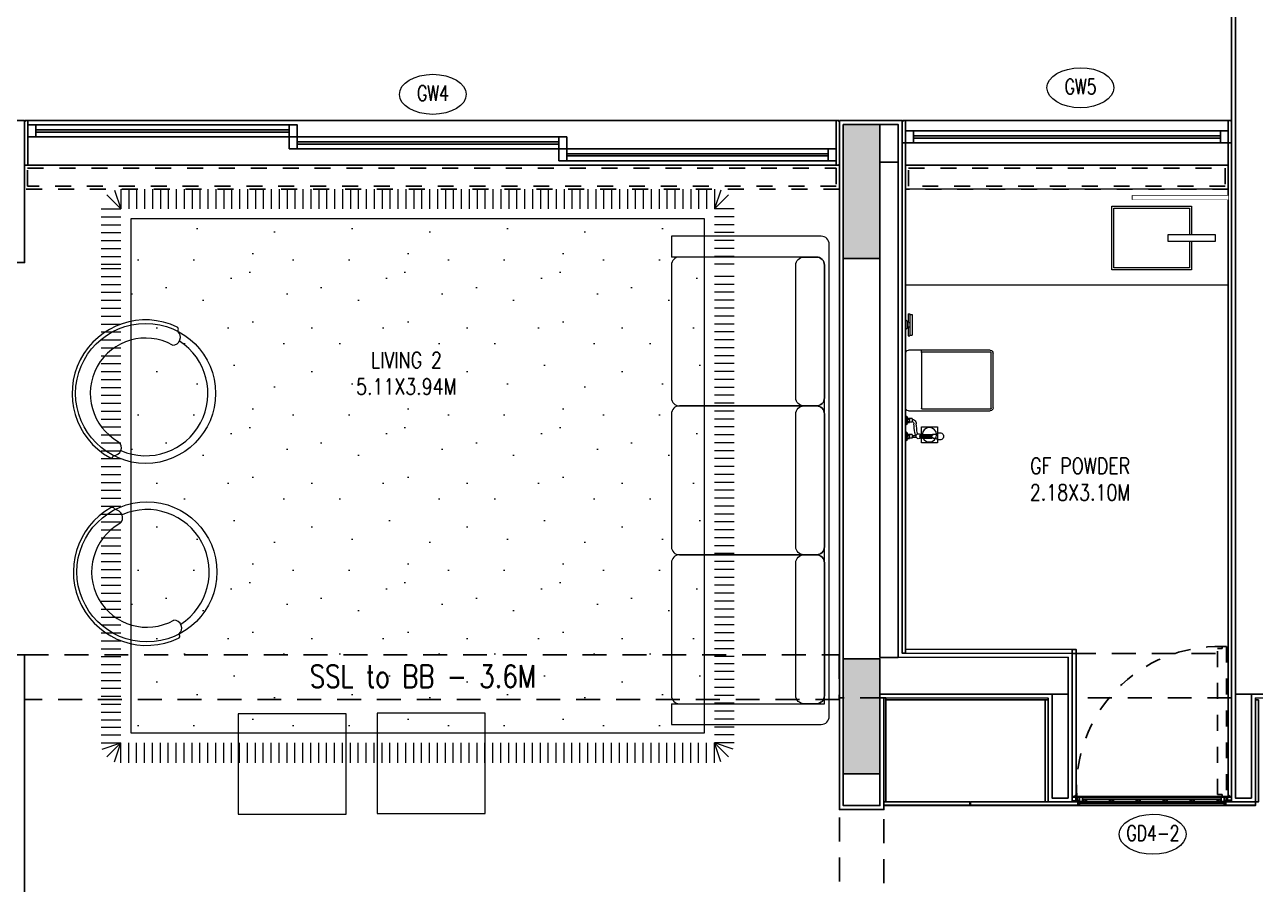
# Model space of a CAD drawing. Header units: metres. Extents: x 42 to 199, y -121 to 268.
# Drawn here: x 98.96 to 106.68, y -59.09 to -53.7 of the extents above; entities that cross this region are included whole.
import ezdxf
from ezdxf.enums import TextEntityAlignment as Align

# ---------------------------------------------------------------- set-up
doc = ezdxf.new("R2010")
doc.units = ezdxf.units.M
doc.header["$LTSCALE"] = 0.3
doc.linetypes.add('CENTER', pattern=[2, 1.25, -0.25, 0.25, -0.25])
doc.linetypes.add('HIDDEN', pattern=[0.375, 0.25, -0.125])
doc.layers.get('0').update_dxf_attribs({"color": 8})
for name, color, linetype in [('A-Cols', 8, 'Continuous'), ('A-DWV', 8, 'Continuous'), ('A-ELEVATION 3', 8, 'Continuous'), ('A-flooring', 8, 'Continuous'), ('A-Furn Fixed', 8, 'Continuous'), ('A-Furn-Fixd', 8, 'Continuous'), ('A-Glass', 8, 'Continuous'), ('A-Hidden-Above', 8, 'HIDDEN'), ('A-Pelmet', 8, 'CENTER'), ('A-TEXT ARCHITECURAL', 8, 'Continuous'), ('A-Wall-Full', 8, 'Continuous'), ('A-Wall-Plst', 8, 'Continuous')]:
    doc.layers.add(name, color=color, linetype=linetype)
for name, color, linetype, lineweight in [('A-Door', 8, 'Continuous', 9), ('A-DOOR TAGS', 8, 'Continuous', 9), ('A-Furniture', 8, 'Continuous', 0), ('A-Hatch', 8, 'Continuous', 9), ('A-Plumbing Fixtures', 8, 'Continuous', 0), ('DA HOUSE ARCH LAYOUT', 8, 'Continuous', 9)]:
    doc.layers.add(name, color=color, linetype=linetype, lineweight=lineweight)
doc.styles.add('ROMANS', font='romans.shx', dxfattribs={"width": 0.8, "height": 0.5})
doc.styles.add('RomanS-Narrow', font='romans.shx', dxfattribs={"width": 0.75})

# ---------------------------------------------------------------- blocks, each defined once
blk = doc.blocks.new('zw$3B43')
at = {"transparency": 33554521}
h = blk.add_hatch(dxfattribs=at)
h.set_pattern_fill('STIPPLE', color=256, scale=0.038317)
h.set_pattern_definition([(360, (-56.6748, -126.3985), (4e-17, 0.973247), [0, -0.973247]), (360, (-56.3634, -126.379), (4e-17, 0.973247), [0, -0.973247]), (360, (-56.5386, -126.1649), (4e-17, 0.973247), [0, -0.973247]), (360, (-56.3244, -126.0092), (4e-17, 0.973247), [0, -0.973247]), (360, (-56.5775, -125.9508), (4e-17, 0.973247), [0, -0.973247]), (360, (-56.4996, -125.7172), (4e-17, 0.973247), [0, -0.973247]), (360, (-56.6359, -125.542), (4e-17, 0.973247), [0, -0.973247]), (360, (-56.3244, -125.5615), (4e-17, 0.973247), [0, -0.973247]), (360, (-56.0909, -125.5226), (4e-17, 0.973247), [0, -0.973247]), (360, (-55.9741, -125.7562), (4e-17, 0.973247), [0, -0.973247]), (360, (-55.7794, -125.7756), (4e-17, 0.973247), [0, -0.973247]), (360, (-55.7794, -126.126), (4e-17, 0.973247), [0, -0.973247]), (360, (-55.9546, -126.2428), (4e-17, 0.973247), [0, -0.973247]), (360, (-56.2271, -126.1844), (4e-17, 0.973247), [0, -0.973247]), (360, (-56.0519, -126.0092), (4e-17, 0.973247), [0, -0.973247]), (360, (-56.2271, -125.834), (4e-17, 0.973247), [0, -0.973247]), (360, (-55.8184, -126.379), (4e-17, 0.973247), [0, -0.973247])])
h.paths.add_polyline_path([(2.025, 3.9373), (-1.199, 3.9373), (-1.199, 0.3379), (2.025, 0.3379)])
at = {"transparency": 33554559}
for p, q in [((-1.261, 4.1235), (-1.261, 3.9994)), ((-1.2114, 4.1235), (-1.2114, 3.9994)), ((-1.1618, 4.1235), (-1.1618, 3.9994)), ((-1.1121, 4.1235), (-1.1121, 3.9994)), ((-1.0625, 4.1235), (-1.0625, 3.9994)), ((-1.0128, 4.1235), (-1.0128, 3.9994)), ((-0.9632, 4.1235), (-0.9632, 3.9994)), ((-0.9135, 4.1235), (-0.9135, 3.9994)), ((-0.837, 4.1235), (-0.837, 3.9994)), ((-0.7873, 4.1235), (-0.7873, 3.9994)), ((-0.7377, 4.1235), (-0.7377, 3.9994)), ((-0.688, 4.1235), (-0.688, 3.9994)), ((-0.6384, 4.1235), (-0.6384, 3.9994)), ((-0.5887, 4.1235), (-0.5887, 3.9994)), ((-0.5391, 4.1235), (-0.5391, 3.9994)), ((-0.4894, 4.1235), (-0.4894, 3.9994)), ((-0.4398, 4.1235), (-0.4398, 3.9994)), ((-0.3902, 4.1235), (-0.3902, 3.9994)), ((-0.3405, 4.1235), (-0.3405, 3.9994)), ((-0.2909, 4.1235), (-0.2909, 3.9994)), ((-0.2412, 4.1235), (-0.2412, 3.9994)), ((-0.1916, 4.1235), (-0.1916, 3.9994)), ((-0.1419, 4.1235), (-0.1419, 3.9994)), ((-0.0923, 4.1235), (-0.0923, 3.9994)), ((-0.0426, 4.1235), (-0.0426, 3.9994)), ((0.007, 4.1235), (0.007, 3.9994)), ((0.0567, 4.1235), (0.0567, 3.9994)), ((0.1063, 4.1235), (0.1063, 3.9994)), ((0.156, 4.1235), (0.156, 3.9994)), ((0.2056, 4.1235), (0.2056, 3.9994)), ((0.2553, 4.1235), (0.2553, 3.9994)), ((0.3049, 4.1235), (0.3049, 3.9994)), ((0.3545, 4.1235), (0.3545, 3.9994)), ((0.4042, 4.1235), (0.4042, 3.9994)), ((0.4538, 4.1235), (0.4538, 3.9994)), ((0.5035, 4.1235), (0.5035, 3.9994)), ((0.5532, 4.1235), (0.5532, 3.9994)), ((0.6028, 4.1235), (0.6028, 3.9994)), ((0.6524, 4.1235), (0.6524, 3.9994)), ((0.7021, 4.1235), (0.7021, 3.9994)), ((0.7517, 4.1235), (0.7517, 3.9994)), ((0.8014, 4.1235), (0.8014, 3.9994)), ((0.851, 4.1235), (0.851, 3.9994)), ((0.9007, 4.1235), (0.9007, 3.9994)), ((0.9503, 4.1235), (0.9503, 3.9994)), ((1, 4.1235), (1, 3.9994)), ((1.0496, 4.1235), (1.0496, 3.9994)), ((1.0992, 4.1235), (1.0992, 3.9994)), ((1.1489, 4.1235), (1.1489, 3.9994)), ((1.1986, 4.1235), (1.1986, 3.9994)), ((1.2482, 4.1235), (1.2482, 3.9994)), ((1.2979, 4.1235), (1.2979, 3.9994)), ((1.3475, 4.1235), (1.3475, 3.9994)), ((1.3971, 4.1235), (1.3971, 3.9994)), ((1.4468, 4.1235), (1.4468, 3.9994)), ((1.4964, 4.1235), (1.4964, 3.9994)), ((1.5461, 4.1235), (1.5461, 3.9994)), ((1.5906, 4.1235), (1.5906, 3.9994)), ((1.6403, 4.1235), (1.6403, 3.9994)), ((1.6899, 4.1235), (1.6899, 3.9994)), ((1.7396, 4.1235), (1.7396, 3.9994)), ((1.7892, 4.1235), (1.7892, 3.9994)), ((1.8388, 4.1235), (1.8388, 3.9994)), ((1.8885, 4.1235), (1.8885, 3.9994)), ((1.9382, 4.1235), (1.9382, 3.9994)), ((1.9878, 4.1235), (1.9878, 3.9994)), ((2.0374, 4.1235), (2.0374, 3.9994)), ((2.0871, 4.1235), (2.0871, 3.9994)), ((2.1263, 4.1171), (2.0871, 3.9994)), ((-1.3788, 4.0386), (-1.261, 3.9994)), ((-1.3488, 4.0872), (-1.261, 3.9994)), ((2.1748, 4.0872), (2.0871, 3.9994)), ((2.2048, 4.0386), (2.0871, 3.9994)), ((-1.3852, 3.9994), (-1.261, 3.9994)), ((-1.3852, 3.9497), (-1.261, 3.9497)), ((2.2112, 3.9994), (2.0871, 3.9994)), ((2.2112, 3.9497), (2.0871, 3.9497)), ((-1.3852, 3.9001), (-1.261, 3.9001)), ((2.2112, 3.9001), (2.0871, 3.9001)), ((-1.3852, 3.8504), (-1.261, 3.8504)), ((-1.3852, 3.8008), (-1.261, 3.8008)), ((2.2112, 3.8504), (2.0871, 3.8504)), ((2.2112, 3.8008), (2.0871, 3.8008)), ((-1.3852, 3.7512), (-1.261, 3.7512)), ((2.2112, 3.7512), (2.0871, 3.7512)), ((-1.3852, 3.7015), (-1.261, 3.7015)), ((-1.3852, 3.6519), (-1.261, 3.6519)), ((2.2112, 3.7015), (2.0871, 3.7015)), ((2.2112, 3.6519), (2.0871, 3.6519)), ((-1.3852, 3.6022), (-1.261, 3.6022)), ((-1.3852, 3.5526), (-1.261, 3.5526)), ((2.2112, 3.6022), (2.0871, 3.6022)), ((2.2112, 3.5526), (2.0871, 3.5526)), ((-1.3852, 3.5029), (-1.261, 3.5029)), ((2.2112, 3.5029), (2.0871, 3.5029)), ((-1.3852, 3.4533), (-1.261, 3.4533)), ((-1.3852, 3.4036), (-1.261, 3.4036)), ((2.2112, 3.4533), (2.0871, 3.4533)), ((2.2112, 3.4036), (2.0871, 3.4036)), ((-1.3852, 3.354), (-1.261, 3.354)), ((2.2112, 3.354), (2.0871, 3.354)), ((-1.3852, 3.3043), (-1.261, 3.3043)), ((-1.3852, 3.2547), (-1.261, 3.2547)), ((2.2112, 3.3043), (2.0871, 3.3043)), ((2.2112, 3.2547), (2.0871, 3.2547)), ((-1.3852, 3.2051), (-1.261, 3.2051)), ((2.2112, 3.2051), (2.0871, 3.2051)), ((-1.3852, 3.1554), (-1.261, 3.1554)), ((-1.3852, 3.1057), (-1.261, 3.1057)), ((2.2112, 3.1554), (2.0871, 3.1554)), ((2.2112, 3.1057), (2.0871, 3.1057)), ((-1.3852, 3.0561), (-1.261, 3.0561)), ((2.2112, 3.0561), (2.0871, 3.0561)), ((-1.3852, 3.0064), (-1.261, 3.0064)), ((-1.3852, 2.9568), (-1.261, 2.9568)), ((2.2112, 3.0064), (2.0871, 3.0064)), ((2.2112, 2.9568), (2.0871, 2.9568)), ((-1.3852, 2.9072), (-1.261, 2.9072)), ((-1.3852, 2.8575), (-1.261, 2.8575)), ((2.2112, 2.9072), (2.0871, 2.9072)), ((2.2112, 2.8575), (2.0871, 2.8575)), ((-1.3852, 2.8079), (-1.261, 2.8079)), ((2.2112, 2.8079), (2.0871, 2.8079)), ((-1.3852, 2.7582), (-1.261, 2.7582)), ((-1.3852, 2.7086), (-1.261, 2.7086)), ((2.2112, 2.7582), (2.0871, 2.7582)), ((2.2112, 2.7086), (2.0871, 2.7086)), ((-1.3852, 2.6589), (-1.261, 2.6589)), ((2.2112, 2.6589), (2.0871, 2.6589)), ((-1.3852, 2.6093), (-1.261, 2.6093)), ((-1.3852, 2.5596), (-1.261, 2.5596)), ((2.2112, 2.6093), (2.0871, 2.6093)), ((2.2112, 2.5596), (2.0871, 2.5596)), ((-1.3852, 2.51), (-1.261, 2.51)), ((2.2112, 2.51), (2.0871, 2.51)), ((-1.3852, 2.4603), (-1.261, 2.4603)), ((-1.3852, 2.4107), (-1.261, 2.4107)), ((2.2112, 2.4603), (2.0871, 2.4603)), ((2.2112, 2.4107), (2.0871, 2.4107)), ((-1.3852, 2.361), (-1.261, 2.361)), ((2.2112, 2.361), (2.0871, 2.361)), ((-1.3852, 2.3114), (-1.261, 2.3114)), ((-1.3852, 2.2617), (-1.261, 2.2617)), ((2.2112, 2.3114), (2.0871, 2.3114)), ((2.2112, 2.2617), (2.0871, 2.2617)), ((-1.3852, 2.2121), (-1.261, 2.2121)), ((-1.3852, 2.1624), (-1.261, 2.1624)), ((2.2112, 2.2121), (2.0871, 2.2121)), ((2.2112, 2.1624), (2.0871, 2.1624)), ((-1.3852, 2.1128), (-1.261, 2.1128)), ((2.2112, 2.1128), (2.0871, 2.1128)), ((-1.3852, 2.0632), (-1.261, 2.0632)), ((-1.3852, 2.0135), (-1.261, 2.0135)), ((2.2112, 2.0632), (2.0871, 2.0632)), ((2.2112, 2.0135), (2.0871, 2.0135)), ((-1.3852, 1.9639), (-1.261, 1.9639)), ((2.2112, 1.9639), (2.0871, 1.9639)), ((-1.3852, 1.9142), (-1.261, 1.9142)), ((-1.3852, 1.8645), (-1.261, 1.8645)), ((2.2112, 1.9142), (2.0871, 1.9142)), ((2.2112, 1.8645), (2.0871, 1.8645)), ((-1.3852, 1.8149), (-1.261, 1.8149)), ((2.2112, 1.8149), (2.0871, 1.8149)), ((-1.3852, 1.7653), (-1.261, 1.7653)), ((-1.3852, 1.7156), (-1.261, 1.7156)), ((2.2112, 1.7653), (2.0871, 1.7653)), ((2.2112, 1.7156), (2.0871, 1.7156)), ((-1.3852, 1.666), (-1.261, 1.666)), ((2.2112, 1.666), (2.0871, 1.666)), ((-1.3852, 1.6163), (-1.261, 1.6163)), ((-1.3852, 1.5667), (-1.261, 1.5667)), ((2.2112, 1.6163), (2.0871, 1.6163)), ((2.2112, 1.5667), (2.0871, 1.5667)), ((-1.3852, 1.517), (-1.261, 1.517)), ((-1.3852, 1.4674), (-1.261, 1.4674)), ((2.2112, 1.517), (2.0871, 1.517)), ((2.2112, 1.4674), (2.0871, 1.4674)), ((-1.3852, 1.4177), (-1.261, 1.4177)), ((2.2112, 1.4177), (2.0871, 1.4177)), ((-1.3852, 1.3681), (-1.261, 1.3681)), ((-1.3852, 1.3185), (-1.261, 1.3185)), ((2.2112, 1.3681), (2.0871, 1.3681)), ((2.2112, 1.3185), (2.0871, 1.3185)), ((-1.3852, 1.2688), (-1.261, 1.2688)), ((2.2112, 1.2688), (2.0871, 1.2688)), ((-1.3852, 1.2191), (-1.261, 1.2191)), ((-1.3852, 1.1695), (-1.261, 1.1695)), ((2.2112, 1.2191), (2.0871, 1.2191)), ((2.2112, 1.1695), (2.0871, 1.1695)), ((-1.3852, 1.1198), (-1.261, 1.1198)), ((2.2112, 1.1198), (2.0871, 1.1198)), ((-1.3852, 1.0702), (-1.261, 1.0702)), ((-1.3852, 1.0206), (-1.261, 1.0206)), ((2.2112, 1.0702), (2.0871, 1.0702)), ((2.2112, 1.0206), (2.0871, 1.0206)), ((-1.3852, 0.9709), (-1.261, 0.9709)), ((2.2112, 0.9709), (2.0871, 0.9709)), ((-1.3852, 0.9213), (-1.261, 0.9213)), ((-1.3852, 0.8716), (-1.261, 0.8716)), ((2.2112, 0.9213), (2.0871, 0.9213)), ((2.2112, 0.8716), (2.0871, 0.8716)), ((-1.3852, 0.822), (-1.261, 0.822)), ((-1.3852, 0.7723), (-1.261, 0.7723)), ((2.2112, 0.822), (2.0871, 0.822)), ((2.2112, 0.7723), (2.0871, 0.7723)), ((-1.3852, 0.7227), (-1.261, 0.7227)), ((2.2112, 0.7227), (2.0871, 0.7227)), ((-1.3852, 0.673), (-1.261, 0.673)), ((-1.3852, 0.6234), (-1.261, 0.6234)), ((2.2112, 0.673), (2.0871, 0.673)), ((2.2112, 0.6234), (2.0871, 0.6234)), ((-1.3852, 0.5737), (-1.261, 0.5737)), ((2.2112, 0.5737), (2.0871, 0.5737)), ((-1.3852, 0.5241), (-1.261, 0.5241)), ((-1.3852, 0.4744), (-1.261, 0.4744)), ((2.2112, 0.5241), (2.0871, 0.5241)), ((2.2112, 0.4744), (2.0871, 0.4744)), ((-1.3852, 0.4248), (-1.261, 0.4248)), ((2.2112, 0.4248), (2.0871, 0.4248)), ((-1.3852, 0.3751), (-1.261, 0.3751)), ((-1.3852, 0.3255), (-1.261, 0.3255)), ((2.2112, 0.3751), (2.0871, 0.3751)), ((2.2112, 0.3255), (2.0871, 0.3255)), ((-1.3852, 0.2759), (-1.261, 0.2759)), ((-1.3788, 0.2366), (-1.261, 0.2759)), ((-1.3488, 0.1881), (-1.261, 0.2759)), ((-1.261, 0.1517), (-1.261, 0.2759)), ((-1.2114, 0.1517), (-1.2114, 0.2759)), ((-1.1618, 0.1517), (-1.1618, 0.2759)), ((-1.1121, 0.1517), (-1.1121, 0.2759)), ((-1.0625, 0.1517), (-1.0625, 0.2759)), ((-1.0128, 0.1517), (-1.0128, 0.2759)), ((-0.9632, 0.1517), (-0.9632, 0.2759)), ((-0.9135, 0.1517), (-0.9135, 0.2759)), ((-0.8866, 0.1517), (-0.8866, 0.2759)), ((-0.837, 0.1517), (-0.837, 0.2759)), ((-0.7873, 0.1517), (-0.7873, 0.2759)), ((-0.7377, 0.1517), (-0.7377, 0.2759)), ((-0.688, 0.1517), (-0.688, 0.2759)), ((-0.6384, 0.1517), (-0.6384, 0.2759)), ((-0.5887, 0.1517), (-0.5887, 0.2759)), ((-0.5391, 0.1517), (-0.5391, 0.2759)), ((-0.4894, 0.1517), (-0.4894, 0.2759)), ((-0.4398, 0.1517), (-0.4398, 0.2759)), ((-0.3902, 0.1517), (-0.3902, 0.2759)), ((-0.3405, 0.1517), (-0.3405, 0.2759)), ((-0.2909, 0.1517), (-0.2909, 0.2759)), ((-0.2412, 0.1517), (-0.2412, 0.2759)), ((-0.1916, 0.1517), (-0.1916, 0.2759)), ((-0.1419, 0.1517), (-0.1419, 0.2759)), ((-0.0923, 0.1517), (-0.0923, 0.2759)), ((-0.0426, 0.1517), (-0.0426, 0.2759)), ((0.007, 0.1517), (0.007, 0.2759)), ((0.0567, 0.1517), (0.0567, 0.2759)), ((0.1063, 0.1517), (0.1063, 0.2759)), ((0.156, 0.1517), (0.156, 0.2759)), ((0.2056, 0.1517), (0.2056, 0.2759)), ((0.2553, 0.1517), (0.2553, 0.2759)), ((0.3049, 0.1517), (0.3049, 0.2759)), ((0.3545, 0.1517), (0.3545, 0.2759)), ((0.4042, 0.1517), (0.4042, 0.2759)), ((0.4538, 0.1517), (0.4538, 0.2759)), ((0.5035, 0.1517), (0.5035, 0.2759)), ((0.5532, 0.1517), (0.5532, 0.2759)), ((0.6028, 0.1517), (0.6028, 0.2759)), ((0.6524, 0.1517), (0.6524, 0.2759)), ((0.7021, 0.1517), (0.7021, 0.2759)), ((0.7517, 0.1517), (0.7517, 0.2759)), ((0.8014, 0.1517), (0.8014, 0.2759)), ((0.851, 0.1517), (0.851, 0.2759)), ((0.9007, 0.1517), (0.9007, 0.2759)), ((0.9503, 0.1517), (0.9503, 0.2759)), ((1, 0.1517), (1, 0.2759)), ((1.0496, 0.1517), (1.0496, 0.2759)), ((1.0992, 0.1517), (1.0992, 0.2759)), ((1.1489, 0.1517), (1.1489, 0.2759)), ((1.1986, 0.1517), (1.1986, 0.2759)), ((1.2482, 0.1517), (1.2482, 0.2759)), ((1.2979, 0.1517), (1.2979, 0.2759)), ((1.3475, 0.1517), (1.3475, 0.2759)), ((1.3971, 0.1517), (1.3971, 0.2759)), ((1.4468, 0.1517), (1.4468, 0.2759)), ((1.4964, 0.1517), (1.4964, 0.2759)), ((1.5461, 0.1517), (1.5461, 0.2759)), ((1.5957, 0.1517), (1.5957, 0.2759)), ((1.6453, 0.1517), (1.6453, 0.2759)), ((1.695, 0.1517), (1.695, 0.2759)), ((1.7446, 0.1517), (1.7446, 0.2759)), ((1.7943, 0.1517), (1.7943, 0.2759)), ((1.844, 0.1517), (1.844, 0.2759)), ((1.8936, 0.1517), (1.8936, 0.2759)), ((1.9432, 0.1517), (1.9432, 0.2759)), ((1.9878, 0.1517), (1.9878, 0.2759)), ((2.0374, 0.1517), (2.0374, 0.2759)), ((2.2048, 0.2366), (2.0871, 0.2759)), ((2.2112, 0.2759), (2.0871, 0.2759)), ((2.1263, 0.1581), (2.0871, 0.2759)), ((2.1748, 0.1881), (2.0871, 0.2759)), ((2.0871, 0.1517), (2.0871, 0.2759))]:
    blk.add_line(p, q, dxfattribs=at)
blk.add_lwpolyline([(-1.199, 0.3379), (2.025, 0.3379), (2.025, 3.9373), (-1.199, 3.9373)], close=True, dxfattribs=at)
blk = doc.blocks.new('A$C51287781')
for p, q in [((0.542, 0.28), (0.533, 0.275)), ((0.987, 0.291), (0.995, 0.287)), ((-0.533, -0.275), (-0.542, -0.28)), ((2.062, -0.264), (2.071, -0.268))]:
    blk.add_line(p, q)
for centre in [(0, 0), (1.529, 0.011)]:
    blk.add_circle(centre, 0.6)
for centre, radius, start, end in [((1.529, 0.011), 0.63, 334.5915, 150.8337), ((0, 0), 0.63, 29.1663, 205.4085), ((0, 0), 0.474, 29.1663, 209.1663), ((1.529, 0.011), 0.474, 330.8337, 150.8337), ((0.996, 0.309), 0.02, 150.8337, 242.7126), ((0, 0), 0.534, 212.8579, 23.4223), ((0.465, 0.276), 0.0682, 221.1557, 359.4268), ((0.533, 0.297), 0.02, 297.2874, 29.1663), ((1.064, 0.287), 0.0682, 180.5732, 318.8443), ((1.529, 0.011), 0.534, 156.5777, 327.1421), ((-0.551, -0.262), 0.02, 205.4085, 297.2874), ((-0.482, -0.23), 0.0682, 221.1557, 359.4268), ((2.011, -0.219), 0.0682, 180.5732, 318.8443), ((2.08, -0.25), 0.02, 242.7126, 334.5915)]:
    blk.add_arc(centre, radius, start, end)
blk = doc.blocks.new('FJHC')
for points in [[(2.3333, 0), (2.4633, 0), (2.4633, 0.94, 0.414214), (2.4133, 0.99), (-0.5467, 0.99, 0.414214), (-0.5967, 0.94), (-0.5967, 0), (-0.4667, 0)], [(2.3333, 0), (2.3333, 0.96), (-0.4167, 0.96, 0.414214), (-0.4667, 0.91), (-0.4667, 0)], [(2.1189, 0), (2.2833, 0, 0.414214), (2.3333, 0.05), (2.3333, 0.91, 0.414214), (2.2833, 0.96), (1.45, 0.96, 0.414214), (1.4, 0.91), (1.4, 0.05, 0.414214), (1.45, 0), (2.1189, 0)]]:
    blk.add_lwpolyline(points, format="xyb")
for points in [[(0.4167, 0.96), (-0.4167, 0.96, 0.414214), (-0.4667, 0.91), (-0.4667, 0.05, 0.414214), (-0.4167, 0), (0.4167, 0, 0.414214), (0.4667, 0.05), (0.4667, 0.91, 0.414214)], [(-0.4167, 0.96), (0.4167, 0.96, -0.414214), (0.4667, 0.91), (0.4667, 0.8304, -0.414214), (0.4167, 0.7804), (-0.4167, 0.7804, -0.414214), (-0.4667, 0.8304), (-0.4667, 0.91, -0.414214)], [(1.35, 0.96), (0.5167, 0.96, 0.414214), (0.4667, 0.91), (0.4667, 0.05, 0.414214), (0.5167, 0), (1.35, 0, 0.414214), (1.4, 0.05), (1.4, 0.91, 0.414214)], [(0.5167, 0.96), (1.35, 0.96, -0.414214), (1.4, 0.91), (1.4, 0.8304, -0.414214), (1.35, 0.7804), (0.5167, 0.7804, -0.414214), (0.4667, 0.8304), (0.4667, 0.91, -0.414214)], [(1.45, 0.96), (2.2833, 0.96, -0.414214), (2.3333, 0.91), (2.3333, 0.8304, -0.414214), (2.2833, 0.7804), (1.45, 0.7804, -0.414214), (1.4, 0.8304), (1.4, 0.91, -0.414214)]]:
    blk.add_lwpolyline(points, format="xyb", close=True)
blk = doc.blocks.new('zw$81B5-flat-1-flat-1-flat-1-flat-1-flat-1-flat-1-flat-1')
at = {"color": 4}
for p, q in [((-0.5618, -0.5486), (-0.5618, -0.0361)), ((-0.5493, -0.4648), (-0.5493, -0.0323)), ((-0.5468, -0.0298), (-0.1968, -0.0298)), ((-0.543, -0.0173), (-0.2005, -0.0173)), ((-0.1943, -0.0323), (-0.1943, -0.4648)), ((-0.1818, -0.0361), (-0.1818, -0.5486)), ((-0.7329, -0.459), (-0.7329, -0.4021)), ((-0.7327, -0.4595), (-0.7327, -0.4024)), ((-0.7322, -0.4604), (-0.7322, -0.403)), ((-0.7314, -0.4615), (-0.7314, -0.4038)), ((-0.7303, -0.4629), (-0.7303, -0.4048)), ((-0.7289, -0.4641), (-0.7289, -0.4057)), ((-0.7272, -0.4651), (-0.7272, -0.4066)), ((-0.7254, -0.4659), (-0.7254, -0.4072)), ((-0.7235, -0.4664), (-0.7235, -0.4077)), ((-0.7215, -0.4666), (-0.7215, -0.4078)), ((-0.7195, -0.4664), (-0.7195, -0.4077)), ((-0.7175, -0.466), (-0.7175, -0.4073)), ((-0.7156, -0.4652), (-0.7156, -0.4067)), ((-0.7139, -0.4642), (-0.7139, -0.4058)), ((-0.7125, -0.4629), (-0.7125, -0.4048)), ((-0.7113, -0.4615), (-0.7113, -0.4038)), ((-0.7103, -0.4601), (-0.7103, -0.4028)), ((-0.7098, -0.459), (-0.7098, -0.4021)), ((-0.7098, -0.5246), (-0.7336, -0.5246)), ((-0.7336, -0.5246), (-0.7336, -0.5415)), ((-0.7329, -0.4664), (-0.7329, -0.4722)), ((-0.7268, -0.5219), (-0.7268, -0.4997)), ((-0.7166, -0.5219), (-0.7166, -0.4999)), ((-0.7098, -0.4664), (-0.7098, -0.4722)), ((-0.7098, -0.5246), (-0.7098, -0.5415)), ((-0.6098, -0.5246), (-0.6336, -0.5246)), ((-0.6336, -0.5246), (-0.6336, -0.5415)), ((-0.6098, -0.5246), (-0.6098, -0.5415)), ((-0.1968, -0.4673), (-0.5468, -0.4673)), ((-0.1968, -0.4673), (-0.1818, -0.4673)), ((0.0415, -0.5256), (-0.0866, -0.5255)), ((-0.0865, -0.5409), (-0.0865, -0.5255)), ((-0.0037, -0.5398), (-0.0397, -0.5398)), ((0.0415, -0.5256), (0.0005, -0.5256)), ((0.0415, -0.5409), (0.0415, -0.5255)), ((-0.7513, -0.5673), (-0.7513, -0.5646)), ((-0.7513, -0.5673), (-0.6923, -0.5673)), ((-0.6945, -0.5634), (-0.7491, -0.5634)), ((-0.7433, -0.5572), (-0.7218, -0.5572)), ((-0.7358, -0.5572), (-0.7358, -0.5426)), ((-0.7336, -0.5415), (-0.7217, -0.5415)), ((-0.7277, -0.5415), (-0.7277, -0.5572)), ((-0.7003, -0.5572), (-0.7218, -0.5572)), ((-0.7098, -0.5415), (-0.7217, -0.5415)), ((-0.7158, -0.5415), (-0.7158, -0.5572)), ((-0.7076, -0.5572), (-0.7076, -0.5426)), ((-0.6923, -0.5673), (-0.6923, -0.5646)), ((-0.6513, -0.5673), (-0.6513, -0.5646)), ((-0.6513, -0.5673), (-0.5923, -0.5673)), ((-0.5945, -0.5634), (-0.6491, -0.5634)), ((-0.6433, -0.5572), (-0.6218, -0.5572)), ((-0.6358, -0.5572), (-0.6358, -0.5426)), ((-0.6336, -0.5415), (-0.6217, -0.5415)), ((-0.6277, -0.5415), (-0.6277, -0.5572)), ((-0.6003, -0.5572), (-0.6218, -0.5572)), ((-0.6098, -0.5415), (-0.6217, -0.5415)), ((-0.6158, -0.5415), (-0.6158, -0.5572)), ((-0.6076, -0.5572), (-0.6076, -0.5426)), ((-0.5923, -0.5673), (-0.5923, -0.5646)), ((-0.2005, -0.5673), (-0.543, -0.5673)), ((-0.091, -0.5509), (-0.091, -0.5409)), ((-0.0358, -0.5409), (-0.091, -0.5409)), ((-0.0358, -0.5509), (-0.091, -0.5509)), ((-0.0492, -0.5633), (-0.0492, -0.5673)), ((0.0058, -0.5673), (-0.0492, -0.5673)), ((0.0003, -0.5568), (-0.0437, -0.5568)), ((-0.0017, -0.5528), (-0.0417, -0.5528)), ((-0.0417, -0.5528), (-0.0417, -0.5568)), ((0.046, -0.5409), (-0.0077, -0.5409)), ((0.046, -0.5509), (-0.0077, -0.5509)), ((-0.0017, -0.5528), (-0.0017, -0.5568)), ((0.0058, -0.5633), (0.0058, -0.5673)), ((0.046, -0.5509), (0.046, -0.5409))]:
    blk.add_line(p, q, dxfattribs=at)
blk.add_lwpolyline([(-0.6618, -0.4673), (-0.6618, -0.3673), (-0.7618, -0.3673), (-0.7618, -0.4673)], close=True, dxfattribs=at)
for points in [[(-0.091, -0.5489), (-0.092, -0.5489), (-0.092, -0.5429), (-0.091, -0.5429)], [(0.046, -0.5489), (0.047, -0.5489), (0.047, -0.5429), (0.046, -0.5429)]]:
    blk.add_lwpolyline(points, dxfattribs=at)
blk.add_circle((-0.7118, -0.4173), 0.045, dxfattribs=at)
for centre, radius, start, end in [((-0.543, -0.0361), 0.0188, 90, 180), ((-0.5468, -0.0323), 0.0025, 90, 180), ((-0.2005, -0.0361), 0.0188, 0, 90), ((-0.1968, -0.0323), 0.0025, 0, 90), ((-0.7213, -0.3507), 0.0225, 359.13512, 180.86488), ((-0.7011, -0.352), 0.0427, 178.74832, 206.48764), ((-0.7485, -0.3854), 0.017, 16.28796, 57.35187), ((-0.7791, -0.3852), 0.0471, 348.35706, 5.62526), ((-0.6636, -0.3852), 0.0471, 174.37474, 191.64294), ((-0.6942, -0.3854), 0.017, 122.64813, 163.71204), ((-0.7414, -0.352), 0.0427, 333.51236, 1.25168), ((-0.7308, -0.3984), 0.0028, 137.30645, 222.69355), ((-0.7308, -0.4627), 0.0028, 137.30645, 222.69355), ((-0.7317, -0.3956), 0.0015, 143.14409, 216.85591), ((-0.7317, -0.4012), 0.0015, 143.14409, 216.85591), ((-0.7317, -0.4599), 0.0015, 143.14409, 216.85591), ((-0.7213, -0.3897), 0.0126, 203.43682, 336.56318), ((-0.7213, -0.3908), 0.0129, 206.35513, 333.64487), ((-0.7213, -0.3928), 0.0138, 213.13707, 326.86293), ((-0.7213, -0.3932), 0.0146, 217.53979, 322.46021), ((-0.7213, -0.454), 0.0126, 203.43682, 336.56318), ((-0.7213, -0.455), 0.0129, 206.35513, 333.64487), ((-0.711, -0.3956), 0.0015, 323.14409, 36.85591), ((-0.7118, -0.3984), 0.0028, 317.30645, 42.69355), ((-0.711, -0.4012), 0.0015, 323.14409, 36.85591), ((-0.711, -0.4599), 0.0015, 323.14409, 36.85591), ((-0.7118, -0.4627), 0.0028, 317.30645, 42.69355), ((-0.7056, -0.4862), 0.0307, 152.77271, 191.59958), ((-0.7213, -0.4839), 0.0167, 210.51061, 329.48939), ((-0.7317, -0.4655), 0.0015, 143.14409, 216.85591), ((-0.7213, -0.457), 0.0138, 213.13707, 326.86293), ((-0.7213, -0.4575), 0.0146, 217.53979, 322.46021), ((-0.7213, -0.4589), 0.0176, 229.01471, 310.98529), ((-0.7217, -0.5305), 0.01, 35.77621, 144.22379), ((-0.6932, -0.4637), 0.0448, 238.59321, 263.76859), ((-0.711, -0.4655), 0.0015, 323.14409, 36.85591), ((-0.7369, -0.4862), 0.0307, 348.40042, 27.22729), ((-0.6949, -0.4669), 0.0268, 244.08238, 263.22663), ((-0.5028, 0.9912), 1.4974, 262.50726, 264.59327), ((-0.6006, 0.1115), 0.6274, 261.06025, 266.04027), ((-0.6441, -0.5317), 0.0321, 39.66968, 89.63365), ((-0.6437, -0.5296), 0.0153, 19.05037, 90.60848), ((-0.6386, -0.5265), 0.0245, 4.30108, 38.58504), ((-0.5468, -0.4648), 0.0025, 180, 270), ((-0.1968, -0.4648), 0.0025, 270, 0), ((-0.0447, -0.5457), 0.00768, 39.58568, 50.11974), ((0.0012, -0.5457), 0.00768, 129.88026, 141.05832), ((-0.7492, -0.5658), 0.00241, 88.02823, 152.08212), ((-0.7368, -0.5693), 0.0138, 118.34358, 154.21036), ((-0.732, -0.5471), 0.00586, 105.90759, 129.9207), ((-0.7114, -0.5471), 0.00586, 50.0793, 74.09241), ((-0.7068, -0.5693), 0.0138, 25.78964, 61.65642), ((-0.6944, -0.5658), 0.00241, 27.91788, 91.97177), ((-0.6492, -0.5658), 0.00241, 88.02823, 152.08212), ((-0.6368, -0.5693), 0.0138, 118.34358, 154.21036), ((-0.632, -0.5471), 0.00586, 105.90759, 129.9207), ((-0.6114, -0.5471), 0.00586, 50.0793, 74.09241), ((-0.6068, -0.5693), 0.0138, 25.78964, 61.65642), ((-0.5944, -0.5658), 0.00241, 27.91788, 91.97177), ((-0.543, -0.5486), 0.0188, 180, 270), ((-0.2005, -0.5486), 0.0188, 270, 0), ((-0.0449, -0.564), 0.00443, 107.77465, 170.86111), ((-0.0475, -0.5562), 0.00383, 289.81975, 350.77122), ((-0.0447, -0.5457), 0.00768, 292.38793, 317.69948), ((-0.0442, -0.5459), 0.00975, 329.15544, 30.84456), ((0.0007, -0.5459), 0.00975, 149.15544, 210.84456), ((0.0012, -0.5457), 0.00768, 222.30052, 247.61207), ((0.004, -0.5562), 0.00383, 189.22878, 250.18025), ((0.0014, -0.564), 0.00443, 9.13889, 72.22535)]:
    blk.add_arc(centre, radius, start, end, dxfattribs=at)
blk = doc.blocks.new('*U90')
at = {"color": 8}
for points in [[(2.552, -0.025), (2.602, -0.025), (2.602, 0.05), (2.552, 0.05)], [(2.602, 0.05), (2.602, -0.025), (4.192, -0.025), (4.192, 0.05)], [(4.242, -0.025), (4.192, -0.025), (4.192, 0.05), (4.242, 0.05)]]:
    blk.add_lwpolyline(points, close=True, dxfattribs=at)
at = {"layer": 'A-Glass', "color": 8}
blk.add_lwpolyline([(2.602, 0.0195), (2.602, 0.0055), (4.192, 0.0055), (4.192, 0.0195)], close=True, dxfattribs=at)
blk = doc.blocks.new('*U91')
at = {"color": 8}
for points in [[(2.1219, -0.025), (2.1719, -0.025), (2.1719, 0.05), (2.1219, 0.05)], [(2.1719, 0.05), (2.1719, -0.025), (4.0968, -0.025), (4.0968, 0.05)], [(4.1468, -0.025), (4.0968, -0.025), (4.0968, 0.05), (4.1468, 0.05)]]:
    blk.add_lwpolyline(points, close=True, dxfattribs=at)
at = {"layer": 'A-Glass', "color": 8}
blk.add_lwpolyline([(2.1719, 0.0195), (2.1719, 0.0055), (4.0968, 0.0055), (4.0968, 0.0195)], close=True, dxfattribs=at)
blk = doc.blocks.new('FK_R_BLR_FINAL FLOOR PLANS_24.09.2020$0$Door Legend-flat-46')
at = {"color": 8, "linetype": 'ByBlock'}
blk.add_ellipse((-0.0021, 0.106), major_axis=(0.21, 0.0004), ratio=0.597277, start_param=-3.141592653589793, end_param=3.141592653589793, dxfattribs=at)
blk = doc.blocks.new('*U148')
at = {"color": 8}
for points in [[(2.552, -0.025), (2.602, -0.025), (2.602, 0.05), (2.552, 0.05)], [(2.602, 0.05), (2.602, -0.025), (4.242, -0.025), (4.242, 0.05)], [(4.292, -0.025), (4.242, -0.025), (4.242, 0.05), (4.292, 0.05)]]:
    blk.add_lwpolyline(points, close=True, dxfattribs=at)
at = {"layer": 'A-Glass', "color": 8}
blk.add_lwpolyline([(2.602, 0.0195), (2.602, 0.0055), (4.242, 0.0055), (4.242, 0.0195)], close=True, dxfattribs=at)
blk = doc.blocks.new('zw$1CF8')
at = {"layer": 'A-Cols', "ltscale": 0.25}
h = blk.add_hatch(color=256, dxfattribs=at)
h.dxf.hatch_style = 1
h.paths.add_polyline_path([(0, 0), (0, 0.72), (0.23, 0.72), (0.23, 0)])
blk.add_lwpolyline([(0, 0), (0.23, 0), (0.23, 0.72), (0, 0.72)], close=True, dxfattribs=at)
blk = doc.blocks.new('zw$BD0')
at = {"layer": 'A-Cols', "ltscale": 0.25}
h = blk.add_hatch(color=256, dxfattribs=at)
h.dxf.hatch_style = 1
h.paths.add_polyline_path([(-0.115, -0.42), (-0.115, 0.42), (0.115, 0.42), (0.115, -0.42)])
blk.add_lwpolyline([(0.115, -0.42), (-0.115, -0.42), (-0.115, 0.42), (0.115, 0.42)], close=True, dxfattribs=at)
blk = doc.blocks.new('zw$CABC')
at = {"layer": 'A-ELEVATION 3'}
for p, q in [((0, 0), (-0.04, 0.04)), ((0, 0.04), (-0.04, 0))]:
    blk.add_line(p, q, dxfattribs=at)
blk.add_lwpolyline([(-0.04, 0.04), (0, 0.04), (0, 0), (-0.04, 0)], close=True, dxfattribs=at)
blk = doc.blocks.new('BEAM LAYOUTS AND DEPTS AS PER SITE')
at = {"layer": 'A-Hidden-Above', "color": 8, "ltscale": 2}
for points in [[(98.9562, -57.648), (104.0661, -57.648), (104.0661, -57.928), (98.9562, -57.928)], [(105.5256, -57.6381), (106.5256, -57.6381), (106.5256, -57.918), (105.5256, -57.918)], [(104.0662, -62.328), (104.3462, -62.328), (104.3462, -57.918), (104.0662, -57.918)]]:
    blk.add_lwpolyline(points, close=True, dxfattribs=at)
at = {"layer": 'A-Hidden-Above', "color": 8, "ltscale": 2, "insert": (100.2894, -57.7114, 0.0352), "char_height": 0.140941, "width": 2.330906, "attachment_point": 1, "style": 'ROMANS'}
blk.add_mtext('\\pxqc;SSL to BB - 3.6M', dxfattribs=at)
blk = doc.blocks.new('DA HOUSE ARCH LAYOUT')
at = {"layer": 'A-Hatch', "transparency": 33554534}
h = blk.add_hatch(dxfattribs=at)
h.set_pattern_fill('ANSI34', color=8, scale=0.05, angle=135)
h.set_pattern_definition([(180, (143.66595, 80.5253), (-8e-16, -0.9525), []), (180, (143.5072, 80.684), (-8e-16, -0.9525), []), (180, (143.34845, 80.8428), (-8e-16, -0.9525), []), (180, (143.1897, 81.0015), (-8e-16, -0.9525), [])])
h.paths.add_polyline_path([(-4.77, -11.6999), (19.35, -11.7), (19.35, -23.43), (32.0283, -23.43), (32.2446, -21.83), (30.3908, -21.83), (30.3908, -21.93), (29.9908, -21.93), (29.9906, -14.136), (29.9906, -15.135, -0.255571), (30.2109, -14.7322), (30.2208, -12.5299), (29.9908, -12.5299), (29.9908, -5.7602, -0.509998), (30.5975, -5.2899, 0.131852), (31.3505, -5.5096, 0.414214), (32.6508, -4.2093, 0.414214), (31.3505, -2.909, 0.124697), (30.7314, -3.0659, -0.546787), (29.9908, -2.7299), (29.9908, 0.6871), (32.0248, 0.6871), (32.0248, 1.9651), (19.7004, 1.9651, -0.764694), (19.2402, 2.1101), (16.7403, 2.1102), (16.74, -8.5299), (-0.255, -8.5299), (-0.255, -11.6998)])
at = {"layer": 'A-Door', "color": 8, "linetype": 'Continuous'}
for points in [[(8.4035, 2.0879), (8.3794, 2.0879), (8.3794, 2.0919), (8.4075, 2.0919), (8.4035, 2.0879)], [(9.3554, 2.0879), (9.3794, 2.0879), (9.3794, 2.0919), (9.3514, 2.0919), (9.3554, 2.0879)], [(8.4157, 2.058), (8.4035, 2.058), (8.4075, 2.062), (8.4197, 2.062), (8.4157, 2.058)], [(8.4217, 2.064), (8.4095, 2.064), (8.4135, 2.068), (8.4257, 2.068), (8.4217, 2.064)], [(9.3514, 2.062), (9.3392, 2.062), (9.3432, 2.058)], [(9.3432, 2.058), (9.3554, 2.058)]]:
    blk.add_lwpolyline(points, dxfattribs=at)
at = {"layer": 'A-ELEVATION 3', "color": 8}
blk.add_line((8.4197, 2.062), (9.3392, 2.062), dxfattribs=at)
for points in [[(1.814, 6.33), (1.83, 6.33), (1.83, 6.05), (1.81, 6.05), (1.81, 6.326), (1.814, 6.326), (1.814, 6.33)], [(6.916, 6.33), (6.9, 6.33), (6.9, 6.05), (6.916, 6.05), (6.916, 6.054), (6.92, 6.054), (6.92, 6.326), (6.916, 6.326), (6.916, 6.33)], [(7.3189, 6.33), (7.3349, 6.33), (7.3349, 6.19), (7.3149, 6.19), (7.3149, 6.326), (7.3189, 6.326), (7.3189, 6.33)], [(9.3758, 6.33), (9.3598, 6.33), (9.3598, 6.1899), (9.3798, 6.1899), (9.3798, 6.326), (9.3758, 6.326), (9.3758, 6.33)]]:
    blk.add_lwpolyline(points, dxfattribs=at)
for points in [[(1.83, 6.33), (6.9, 6.33), (6.9, 6.0501), (1.83, 6.0501)], [(9.3598, 6.33), (7.3349, 6.33), (7.3349, 6.0501), (9.3598, 6.0501)]]:
    blk.add_lwpolyline(points, close=True, dxfattribs=at)
at = {"layer": 'A-flooring', "color": 8, "ltscale": 0.25}
for points in [[(9.3596, 2.0979), (9.3596, 6.19), (9.3796, 6.19), (9.3796, 2.0919), (9.3656, 2.0919), (9.3656, 2.0979)], [(7.3349, 2.9901), (8.3794, 2.9899), (8.3794, 3.0149), (7.3349, 3.0151)], [(8.3984, 2.0919), (8.3984, 2.0979), (8.4044, 2.0979), (8.4044, 3.0149), (8.3794, 3.0149), (8.3794, 2.0919)]]:
    blk.add_lwpolyline(points, close=True, dxfattribs=at)
at = {"layer": 'A-Furn Fixed', "color": 8}
for points in [[(8.4075, 2.062), (8.4035, 2.058), (8.4035, 2.0879), (8.4075, 2.0919)], [(9.3514, 2.062), (9.3554, 2.058), (9.3554, 2.0879), (9.3514, 2.0919)]]:
    blk.add_lwpolyline(points, close=True, dxfattribs=at)
at = {"layer": 'A-Furn-Fixd', "color": 8}
for points in [[(7.2, 2.71), (7.212, 2.71), (7.212, 2.058), (7.2, 2.058)], [(8.2294, 2.7099), (8.2294, 2.6979), (7.212, 2.698), (7.212, 2.71)], [(8.2104, 2.6979), (8.2104, 2.058), (8.2294, 2.058), (8.2294, 2.6979)], [(9.5485, 2.6979), (9.5486, 2.058), (9.5296, 2.058), (9.5295, 2.6979)], [(8.4035, 2.0879), (8.3794, 2.0879), (8.3794, 2.0656), (8.4035, 2.0656)], [(9.3494, 2.0919), (9.3454, 2.0879), (8.4135, 2.0879), (8.4095, 2.0919)], [(8.4095, 2.0919), (8.4135, 2.0879), (8.4135, 2.068), (8.4095, 2.064)], [(8.4135, 2.068), (8.4135, 2.0879), (8.4257, 2.0879), (8.4257, 2.068)], [(8.4257, 2.0879), (8.4447, 2.0879), (8.4447, 2.051), (8.4257, 2.051)], [(8.4447, 2.076), (8.4447, 2.0879), (9.3142, 2.0879), (9.3142, 2.076)], [(9.3332, 2.0879), (9.3142, 2.0879), (9.3142, 2.051), (9.3332, 2.051)], [(9.3454, 2.068), (9.3454, 2.0879), (9.3332, 2.0879), (9.3332, 2.068)], [(9.3494, 2.0919), (9.3454, 2.0879), (9.3454, 2.068), (9.3494, 2.064)], [(9.3554, 2.0879), (9.3794, 2.0879), (9.3794, 2.0689), (9.3554, 2.0689)], [(7.7377, 2.039), (7.2, 2.039), (7.2, 2.058), (7.7377, 2.058)], [(7.7377, 2.039), (7.202, 2.039), (7.202, 2.035), (7.7377, 2.035)], [(7.7417, 2.039), (8.4157, 2.039), (8.4157, 2.058), (7.7417, 2.058)], [(7.7417, 2.039), (8.2274, 2.039), (8.2274, 2.035), (7.7417, 2.035)], [(8.4157, 2.039), (8.2294, 2.039), (8.2294, 2.035), (8.4197, 2.035)], [(8.3915, 2.0656), (8.3915, 2.058), (8.3794, 2.058), (8.3794, 2.0656)], [(8.3915, 2.0656), (8.3915, 2.058), (8.4035, 2.058), (8.4035, 2.0656)], [(8.4197, 2.062), (8.4157, 2.058), (8.4157, 2.039), (8.4197, 2.035)], [(8.4217, 2.064), (8.4257, 2.068), (8.4257, 2.039), (8.4217, 2.035)], [(8.4217, 2.035), (8.4257, 2.039), (9.3332, 2.039), (9.3372, 2.035)], [(8.4257, 2.039), (8.4257, 2.051), (9.3332, 2.051), (9.3332, 2.039)], [(9.3372, 2.064), (9.3332, 2.068), (9.3332, 2.039), (9.3372, 2.035)], [(9.3494, 2.064), (9.3454, 2.068), (9.3332, 2.068), (9.3372, 2.064)], [(9.3392, 2.062), (9.3432, 2.058), (9.3432, 2.039), (9.3392, 2.035)], [(9.3392, 2.035), (9.5295, 2.035), (9.5295, 2.039), (9.3432, 2.039)], [(9.3432, 2.058), (9.5295, 2.058), (9.5295, 2.039), (9.3432, 2.039)], [(9.3674, 2.0689), (9.3674, 2.058), (9.3554, 2.058), (9.3554, 2.0689)], [(9.3674, 2.0689), (9.3674, 2.058), (9.3794, 2.058), (9.3794, 2.0689)]]:
    blk.add_lwpolyline(points, close=True, dxfattribs=at)
at = {"layer": 'A-Furniture', "color": 8}
for points in [[(3.8271, 2.6117), (3.1496, 2.6117), (3.1496, 1.9817), (3.8271, 1.9817)], [(4.6991, 2.6153), (4.0216, 2.6153), (4.0216, 1.9852), (4.6991, 1.9852)]]:
    blk.add_lwpolyline(points, close=True, dxfattribs=at)
at = {"layer": 'A-Hidden-Above', "color": 8, "ltscale": 0.5}
blk.add_lwpolyline([(9.3494, 2.092), (9.3214, 2.092), (9.3214, 2.1042), (9.2924, 2.1042), (9.2924, 3.0197), (9.3214, 3.0197), (9.3214, 3.0318), (9.3494, 3.0318), (9.3494, 2.092)], dxfattribs=at)
blk.add_arc((9.2957, 2.1445), 0.8878, 88.34103, 183.39159, dxfattribs=at)
at = {"layer": 'A-Pelmet', "color": 8, "ltscale": 0.25}
for points in [[(1.81, 6.0501), (6.92, 6.0501), (6.92, 5.9001), (1.81, 5.9001)], [(1.829, 6.0311), (6.901, 6.0311), (6.901, 5.9191), (1.829, 5.9191)], [(7.3349, 6.05), (9.3598, 6.0502), (9.3598, 5.9002), (7.3349, 5.9)], [(7.3539, 6.031), (9.3408, 6.0312), (9.3408, 5.9192), (7.3539, 5.919)]]:
    blk.add_lwpolyline(points, close=True, dxfattribs=at)
at = {"layer": 'A-Plumbing Fixtures', "color": 4}
for points in [[(9.1294, 5.7939), (9.1294, 5.3939), (8.6294, 5.3939), (8.6294, 5.7939)], [(9.1169, 5.7814), (9.1169, 5.4064), (8.6419, 5.4064), (8.6419, 5.7814)]]:
    blk.add_lwpolyline(points, close=True, dxfattribs=at)
at = {"layer": 'A-Plumbing Fixtures', "color": 8}
blk.add_lwpolyline([(8.7596, 5.8595), (9.3596, 5.8595), (9.3596, 5.8345), (8.7596, 5.8345)], close=True, dxfattribs=at)
at = {"layer": 'A-Wall-Full', "color": 8, "ltscale": 0.25}
for points in [[(9.6507, 6.3052), (9.6509, 7.51), (9.4053, 7.51), (9.4045, 2.735), (11.585, 2.735), (11.585, 4.006), (11.355, 4.006), (11.355, 2.965), (9.6501, 2.965), (9.6504, 6.0752), (10.3002, 6.0752), (10.3002, 6.3052)], [(8.2544, 2.735), (8.3544, 2.735), (8.3544, 2.083), (8.2544, 2.083)], [(9.4045, 2.735), (9.5045, 2.735), (9.5045, 2.083), (9.4045, 2.083)]]:
    blk.add_lwpolyline(points, close=True, dxfattribs=at)
at = {"layer": 'A-Wall-Full', "color": 8, "transparency": 33554687}
blk.add_lwpolyline([(7.175, 6.0702), (7.29, 6.0702), (7.29, 2.9649), (7.175, 2.9649)], close=True, dxfattribs=at)
at = {"layer": 'A-Wall-Plst', "color": 8}
for points in [[(11.46, 2.71), (9.5295, 2.7099), (9.5295, 2.058), (9.3795, 2.058), (9.3795, 2.71), (9.3798, 7.53), (9.6759, 7.53), (9.6757, 6.3302), (10.3252, 6.3302), (10.3252, 6.0502), (9.6754, 6.0502), (9.6751, 2.99), (11.33, 2.99), (11.33, 4.031), (11.61, 4.031), (11.61, 2.058), (11.46, 2.058), (11.46, 2.71)], [(1.53, 6.33), (1.81, 6.33), (1.81, 5.72), (1.81, 5.44), (1.1751, 5.44)], [(1.1751, 2.98), (1.81, 2.98), (1.8101, -0.28), (1.165, -0.28)]]:
    blk.add_lwpolyline(points, dxfattribs=at)
at = {"layer": 'A-Cols', "color": 8, "ltscale": 0.25}
for name, p in [('zw$BD0', (7.06, 5.885)), ('zw$1CF8', (6.945, 2.235))]:
    blk.add_blockref(name, p, dxfattribs=at)
at = {"layer": 'A-DOOR TAGS', "color": 8}
ref = blk.add_blockref('FK_R_BLR_FINAL FLOOR PLANS_24.09.2020$0$Door Legend-flat-46', (8.4345, 6.4298), dxfattribs=at)
ref.add_attrib('D1', 'GW5', dxfattribs={"layer": '0', "height": 0.096, "style": 'RomanS-Narrow', "width": 0.75}).set_placement((8.4334, 6.5429, 0), align=Align.MIDDLE)
ref = blk.add_blockref('FK_R_BLR_FINAL FLOOR PLANS_24.09.2020$0$Door Legend-flat-46', (4.3724, 6.3886), dxfattribs=at)
ref.add_attrib('D1', 'GW4', dxfattribs={"layer": '0', "height": 0.096, "style": 'RomanS-Narrow', "width": 0.75}).set_placement((4.3714, 6.5017, 0), align=Align.MIDDLE)
ref = blk.add_blockref('FK_R_BLR_FINAL FLOOR PLANS_24.09.2020$0$Door Legend-flat-46', (8.8881, 1.7497), dxfattribs=at)
ref.add_attrib('D1', 'GD4-2', dxfattribs={"layer": '0', "height": 0.096, "style": 'RomanS-Narrow', "width": 0.75}).set_placement((8.887, 1.8628, 0), align=Align.MIDDLE)
at = {"layer": 'A-DWV', "color": 8, "xscale": -1, "rotation": 359.9999999999999}
for name, p in [('*U90', (6.072, 6.2525)), ('*U91', (11.4817, 6.215)), ('*U148', (7.762, 6.1775)), ('*U148', (9.452, 6.1025))]:
    blk.add_blockref(name, p, dxfattribs=at)
at = {"layer": 'A-ELEVATION 3', "color": 8, "xscale": 0.6255126927436074, "yscale": 0.6255126927436074, "zscale": 0.6255126927436074, "rotation": 90}
for p in [(8.4697, 2.076), (8.6386, 2.076), (8.8075, 2.076), (8.9764, 2.076), (9.1453, 2.076), (9.3142, 2.076)]:
    blk.add_blockref('zw$CABC', p, dxfattribs=at)
at = {"layer": 'A-Furniture', "color": 8, "rotation": 270}
for name, p in [('zw$3B43', (2.1375, 4.5156, -28.1122)), ('FJHC', (5.8667, 5.0077))]:
    blk.add_blockref(name, p, dxfattribs=at)
at = {"layer": 'A-Furniture', "color": 8, "xscale": 0.7317073170731634, "yscale": 0.7317073170731634, "zscale": 0.7317073170731634, "rotation": 90}
blk.add_blockref('A$C51287781', (2.5769, 3.5007, -28.1122), dxfattribs=at)
at = {"layer": 'A-Plumbing Fixtures', "color": 8, "lineweight": 0, "xscale": -1, "rotation": 270}
blk.add_blockref('zw$81B5-flat-1-flat-1-flat-1-flat-1-flat-1-flat-1-flat-1', (7.9022, 5.072), dxfattribs=at)
at = {"layer": 'A-TEXT ARCHITECURAL', "color": 8, "char_height": 0.1, "attachment_point": 1, "style": 'ROMANS'}
for s, insert, width in [('\\pxqc;LIVING 2\\P5.11X3.94M', (3.196, 4.8787), 2.017239), ('\\pxqc;GF POWDER \\P2.18X3.10M', (7.8181, 4.2149), 1.224911)]:
    blk.add_mtext(s, dxfattribs=dict(at, insert=insert, width=width))
at = {"layer": 'A-flooring', "color": 8, "ltscale": 0.25}
blk.add_lwpolyline([(7.3349, 6.19), (7.3149, 6.19), (7.3149, 2.9901), (7.3349, 2.9901)], close=True, dxfattribs=at)
at = {"layer": 'A-Wall-Full', "color": 8, "transparency": 33554687}
blk.add_lwpolyline([(6.945, 6.305), (7.29, 6.305), (7.29, 6.0702), (7.175, 6.0702), (7.175, 2.9649), (8.3544, 2.965), (8.3544, 2.735), (7.175, 2.735), (7.175, 2.0355), (6.945, 2.0355)], close=True, dxfattribs=at)
at = {"layer": 'A-Wall-Plst', "color": 8}
blk.add_lwpolyline([(6.92, 6.33), (7.3149, 6.33), (7.3149, 2.9901), (8.3794, 2.9899), (8.3794, 2.058), (8.2294, 2.058), (8.2294, 2.7099), (7.2, 2.71), (7.2, 2.0105), (6.92, 2.0105), (6.92, 2.11)], close=True, dxfattribs=at)
at = {"color": 4}
blk.add_wipeout([(9.2794, 5.6139), (8.9794, 5.6139), (8.9794, 5.5739), (9.2794, 5.5739)], dxfattribs=at).dxf.layer = 'A-ELEVATION 3'
at = {"layer": 'A-Plumbing Fixtures', "color": 8}
blk.add_lwpolyline([(9.3598, 5.9002), (7.3349, 5.9002), (7.3349, 5.3002), (9.3598, 5.3002)], close=True, dxfattribs=at)
at = {"layer": 'A-Plumbing Fixtures', "color": 4}
blk.add_lwpolyline([(9.2794, 5.6139), (8.9794, 5.6139), (8.9794, 5.5739), (9.2794, 5.5739)], close=True, dxfattribs=at)
at = {"color": 8}
blk.add_wipeout([(8.7596, 5.8595), (9.3596, 5.8595), (9.3596, 5.8345), (8.7596, 5.8345)], dxfattribs=at).dxf.layer = 'A-Plumbing Fixtures'
at = {"layer": 'A-Cols', "color": 8}
blk.add_blockref('BEAM LAYOUTS AND DEPTS AS PER SITE', (-97.1462, 60.628), dxfattribs=at)

msp = doc.modelspace()

# ---------------------------------------------------------------- block references
at = {"layer": 'DA HOUSE ARCH LAYOUT'}
msp.add_blockref('DA HOUSE ARCH LAYOUT', (97.1462, -60.628), dxfattribs=at)

doc.saveas('drawing.dxf')
